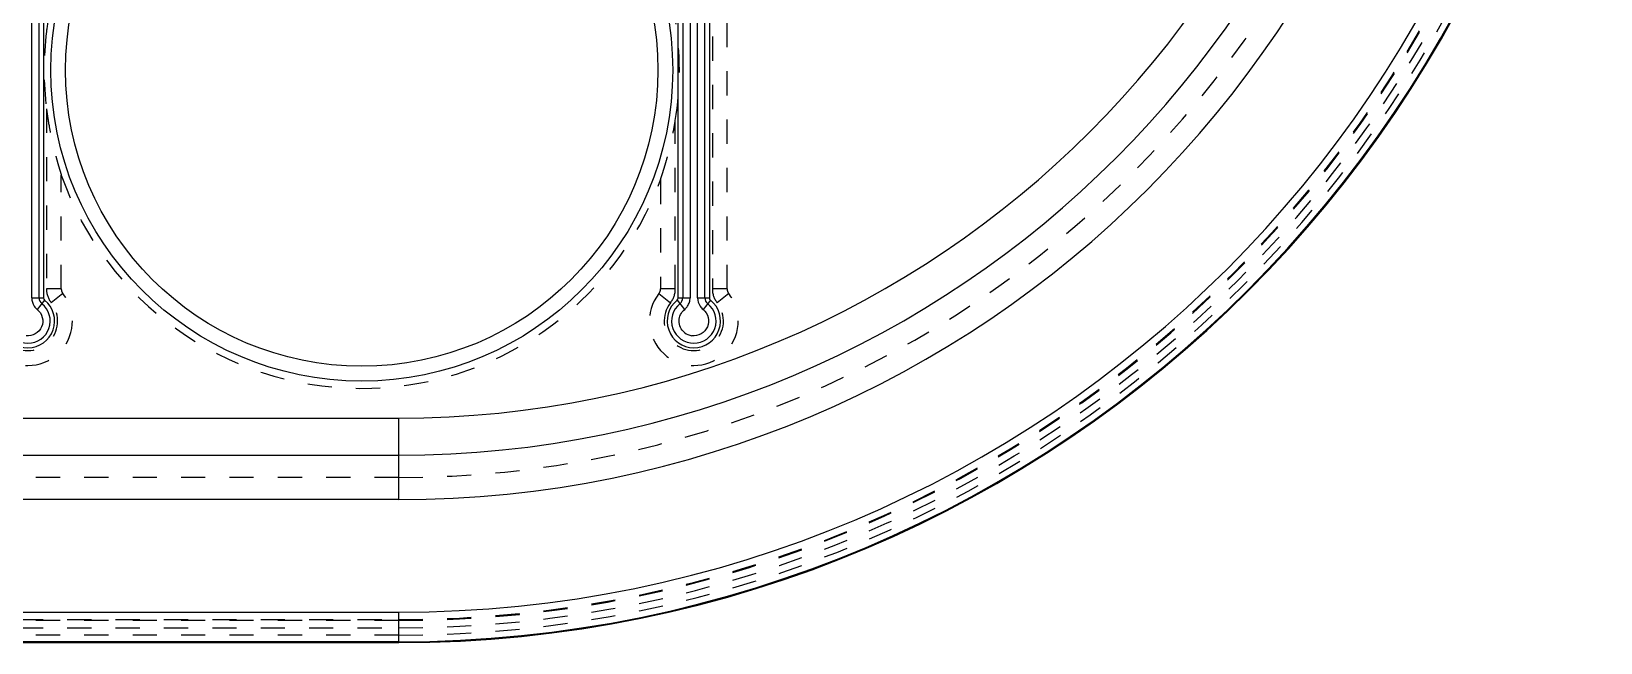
# Model space of a CAD drawing. Header units: millimetres. Extents: x -840 to 1682, y -9216 to -2117.
# Drawn here: x -319.7 to -213.7, y -2617 to -2575.7 of the extents above; entities that cross this region are included whole.
import ezdxf

# ---------------------------------------------------------------- set-up
doc = ezdxf.new("R2010")
doc.units = ezdxf.units.MM
doc.header["$LTSCALE"] = 16.335
doc.linetypes.add('HIDDEN', pattern=[0.2, 0.1, -0.1])
doc.layers.get('0').update_dxf_attribs({"linetype": 'CONTINUOUS'})
doc.layers.add('DEFAULT_2', color=8, linetype='HIDDEN')

msp = doc.modelspace()

# ---------------------------------------------------------------- linework, layer by layer
at = {"color": 7, "linetype": 'Continuous'}
for p, q in [((-319.669, -2593.714), (-319.669, -2558.824)), ((-319.169, -2593.714), (-319.169, -2558.824)), ((-318.869, -2558.836), (-318.869, -2593.714)), ((-276.007, -2593.714), (-276.007, -2558.824)), ((-275.707, -2558.824), (-275.707, -2593.714)), ((-275.207, -2558.824), (-275.207, -2593.712)), ((-274.707, -2593.714), (-274.707, -2558.824)), ((-274.207, -2593.714), (-274.207, -2558.824)), ((-273.907, -2558.836), (-273.907, -2593.714)), ((-319.669, -2593.714), (-318.869, -2593.714)), ((-318.794, -2593.87), (-319.294, -2594.494)), ((-276.082, -2593.87), (-275.582, -2594.494)), ((-276.007, -2593.714), (-275.207, -2593.714)), ((-274.707, -2593.714), (-273.907, -2593.714)), ((-273.832, -2593.87), (-274.332, -2594.494)), ((-434.881, -2601.831), (-294.881, -2601.831)), ((-294.881, -2607.331), (-294.881, -2601.831)), ((-434.881, -2604.331), (-294.881, -2604.331)), ((-294.881, -2607.331), (-434.881, -2607.331)), ((-434.881, -2614.933), (-294.881, -2614.933)), ((-294.881, -2616.987), (-294.881, -2614.933)), ((-294.881, -2616.931), (-434.881, -2616.931)), ((-434.881, -2616.987), (-294.881, -2616.987))]:
    msp.add_line(p, q, dxfattribs=at)
for radius in [21, 20]:
    msp.add_circle((-297.381, -2578.331), radius, dxfattribs=at)
for centre, radius, start, end in [((-294.881, -2535.831), 81.156, 270, 0), ((-294.881, -2535.831), 81.099, 270, 0), ((-294.881, -2535.831), 79.102, 270, 0), ((-294.881, -2535.831), 71.5, 270, 0), ((-294.881, -2535.831), 68.5, 270, 0), ((-294.881, -2535.831), 66, 270, 0), ((-319.919, -2595.275), 1.8, 128.68219, 51.31781), ((-318.669, -2593.714), 0.5, 180, 231.31781), ((-318.669, -2593.714), 0.2, 180, 231.31781), ((-274.957, -2595.275), 1.8, 128.68219, 51.31781), ((-276.207, -2593.714), 0.2, 308.68219, 0), ((-276.207, -2593.714), 0.5, 308.68219, 0), ((-276.223, -2593.711), 1.016, 343.10685, 359.9714), ((-273.707, -2593.714), 0.5, 180, 231.31781), ((-273.707, -2593.714), 0.2, 180, 231.31781), ((-319.919, -2595.275), 1.5, 128.68219, 51.31781), ((-318.679, -2593.72), 0.988, 214.42455, 231.31266), ((-274.957, -2595.275), 1.5, 128.68219, 51.31781), ((-276.165, -2593.747), 0.946, 308.68971, 312.48025), ((-276.187, -2593.725), 0.977, 312.51886, 325.70263), ((-276.202, -2593.716), 0.994, 325.775, 343.01794), ((-273.717, -2593.72), 0.988, 214.42455, 231.31266), ((-274.957, -2595.275), 1, 231.31781, 262.37296)]:
    msp.add_arc(centre, radius, start, end, dxfattribs=at)
for points in [[(-319.669, -2593.714), (-319.669, -2593.91), (-319.606, -2594.115), (-319.495, -2594.277)], [(-274.707, -2593.714), (-274.707, -2593.91), (-274.644, -2594.115), (-274.533, -2594.277)]]:
    msp.add_open_spline(points, degree=3, dxfattribs=at)
for points, knots in [([(-319.296, -2594.491), (-319.13, -2594.625), (-318.878, -2595.012), (-318.932, -2595.695), (-319.386, -2596.208), (-319.84, -2596.295), (-320.052, -2596.266)], [0, 0, 0, 0, 0.2501076, 0.5000262, 0.7499522, 1, 1, 1, 1]), ([(-275.582, -2596.056), (-275.698, -2595.963), (-275.891, -2595.72), (-275.991, -2595.269), (-275.886, -2594.819), (-275.69, -2594.579), (-275.574, -2594.486)], [0, 0, 0, 0, 0.250023, 0.4999614, 0.7499095, 1, 1, 1, 1]), ([(-274.335, -2594.491), (-274.168, -2594.625), (-273.916, -2595.012), (-273.97, -2595.695), (-274.424, -2596.208), (-274.878, -2596.295), (-275.09, -2596.266)], [0, 0, 0, 0, 0.2501076, 0.5000262, 0.7499522, 1, 1, 1, 1])]:
    msp.add_open_spline(points, degree=3, knots=knots, dxfattribs=at)
at = {"layer": 'DEFAULT_2', "color": 8, "linetype": 'HIDDEN'}
for p, q in [((-273.707, -2559.73), (-273.707, -2593.11)), ((-272.707, -2593.11), (-272.707, -2559.73)), ((-318.669, -2580.942), (-318.669, -2593.11)), ((-276.207, -2593.11), (-276.207, -2581.748)), ((-317.669, -2593.11), (-317.669, -2585.43)), ((-277.207, -2585.749), (-277.207, -2593.11)), ((-317.669, -2593.11), (-318.669, -2593.11)), ((-317.562, -2593.419), (-318.347, -2594.038)), ((-277.314, -2593.419), (-276.528, -2594.038)), ((-276.207, -2593.11), (-277.207, -2593.11)), ((-272.707, -2593.11), (-273.707, -2593.11)), ((-272.6, -2593.419), (-273.386, -2594.038)), ((-294.881, -2605.831), (-434.881, -2605.831)), ((-434.881, -2615.435), (-294.881, -2615.435)), ((-294.881, -2615.49), (-434.881, -2615.49)), ((-434.881, -2615.989), (-294.881, -2615.989)), ((-294.881, -2616.488), (-434.881, -2616.488))]:
    msp.add_line(p, q, dxfattribs=at)
for centre, radius, start, end in [((-294.881, -2535.831), 80.657, 270, 0), ((-294.881, -2535.831), 80.158, 270, 360), ((-294.881, -2535.831), 79.659, 270, 0), ((-294.881, -2535.831), 79.603, 270, 0), ((-294.881, -2535.831), 70, 270, 0), ((-297.381, -2578.331), 21.448, 350.83475, 9.16525), ((-297.381, -2578.331), 21.448, 173.00793, 186.99207), ((-297.381, -2578.331), 21.494, 199.28489, 339.81272), ((-319.919, -2595.275), 3, 141.78679, 38.21321), ((-317.169, -2593.11), 1.5, 180, 218.21321), ((-317.169, -2593.11), 0.5, 180, 218.21321), ((-274.957, -2595.275), 3, 141.78679, 38.21321), ((-277.707, -2593.11), 0.5, 321.78679, 360), ((-277.707, -2593.11), 1.5, 321.78679, 360), ((-272.207, -2593.11), 1.5, 180, 218.21321), ((-272.207, -2593.11), 0.5, 180, 218.21321), ((-319.919, -2595.275), 2, 141.78679, 38.21321), ((-274.957, -2595.275), 2, 141.78679, 38.21321)]:
    msp.add_arc(centre, radius, start, end, dxfattribs=at)
for points, knots in [([(-317.669, -2571.233), (-317.669, -2571.237), (-317.673, -2571.251), (-317.685, -2571.295), (-317.708, -2571.371), (-317.741, -2571.478), (-317.791, -2571.645), (-317.858, -2571.867), (-317.938, -2572.144), (-318.017, -2572.43), (-318.12, -2572.818), (-318.242, -2573.31), (-318.373, -2573.906), (-318.527, -2574.708), (-318.619, -2575.315), (-318.669, -2575.72)], [0, 0, 0, 0, 0.0030832, 0.009558, 0.0294849, 0.0547137, 0.0827177, 0.1429448, 0.2060176, 0.2705245, 0.335844, 0.4677713, 0.6005222, 0.7336012, 1, 1, 1, 1]), ([(-318.669, -2580.942), (-318.619, -2581.348), (-318.527, -2581.955), (-318.373, -2582.757), (-318.242, -2583.353), (-318.12, -2583.845), (-318.017, -2584.233), (-317.938, -2584.518), (-317.858, -2584.795), (-317.791, -2585.018), (-317.741, -2585.184), (-317.708, -2585.292), (-317.685, -2585.368), (-317.673, -2585.411), (-317.669, -2585.425), (-317.669, -2585.43)], [0, 0, 0, 0, 0.2663988, 0.3994778, 0.5322287, 0.664156, 0.7294756, 0.7939824, 0.8570552, 0.9172823, 0.9452863, 0.9705151, 0.990442, 0.9969169, 1, 1, 1, 1]), ([(-277.207, -2585.749), (-277.207, -2585.737), (-277.192, -2585.701), (-277.174, -2585.634), (-277.144, -2585.542), (-277.098, -2585.397), (-277.035, -2585.201), (-276.959, -2584.956), (-276.883, -2584.702), (-276.783, -2584.355), (-276.663, -2583.914), (-276.53, -2583.379), (-276.368, -2582.658), (-276.266, -2582.113), (-276.207, -2581.748)], [0, 0, 0, 0, 0.0086832, 0.0272114, 0.0513102, 0.0785183, 0.1378484, 0.2005796, 0.2650648, 0.3305628, 0.463208, 0.5969517, 0.7311654, 1, 1, 1, 1])]:
    msp.add_open_spline(points, degree=3, knots=knots, dxfattribs=at)

doc.saveas('drawing.dxf')
